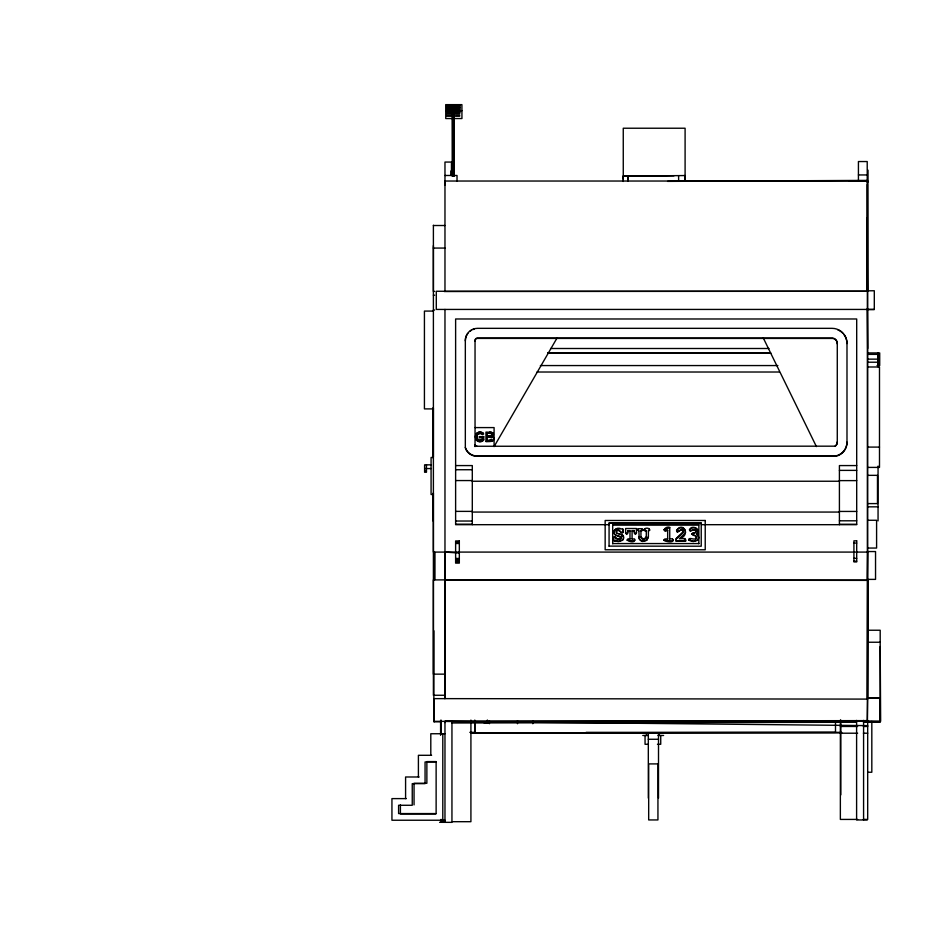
<?xml version="1.0" encoding="UTF-8"?>
<svg xmlns="http://www.w3.org/2000/svg" width="927" height="927" viewBox="0 0 927 927"><rect width="100%" height="100%" fill="white"/><g stroke="black" fill="none" stroke-linecap="round" stroke-linejoin="round"><path stroke-width="1.39" d="M433.396 579.827L433.396 674.149L444.972 674.149M433.396 552.086L433.396 493.013M433.396 456.999L433.396 408.019M433.396 245.62L433.396 291.368L434.636 291.368M867.359 552.086L434.636 552.086L434.636 579.92L444.972 579.873M444.972 185.006L444.972 182.468M444.972 722.585L444.972 721.577M444.972 309.433L444.972 580.14L867.359 580.14L867.684 551.553L875.54 551.553L875.54 579.387L867.684 579.387L867.359 721.38L879.758 721.542M445.03 184.392L444.972 183.361M685.099 180.962L685.099 128.227L623.257 128.227L623.268 181.46L623.268 176.13L628.182 176.13L628.182 181.321L628.112 176.13L685.018 175.551L685.041 177.335M867.359 721.368L867.359 720.696M867.359 580.14L867.359 184.427M867.394 699.097L867.533 580.383L444.972 579.92L444.833 698.634L867.487 699.097L867.487 580.383M867.684 697.904L880.082 698.286L879.746 722.237L867.348 722.063L867.684 697.904L867.487 699.097M451.936 722.168L451.947 721.357L451.947 822.353L439.583 822.319M623.268 176.13L623.257 178.054L623.268 176.269L628.112 176.13M475.041 341.124L475.087 340.151A2.422 2.422 0 0 1 477.173 338.065L832.747 338.088A5.191 5.18 0 0 1 837.208 342.55L837.278 343.882M628.946 176.315L628.182 176.269L673.975 175.794M475.458 436.895L475.539 435.702M837.278 441.797L837.197 443.129A4.357 4.357 0 0 1 836.826 444.357M623.547 537.475L623.477 538.61A2.99 2.978 0 0 1 622.446 540.348L618.761 541.577A6.779 6.767 0 0 1 616.258 541.113L615.47 540.337L616.258 540.696A6.779 6.767 0 0 0 618.761 541.171L622.457 539.943A2.99 2.978 0 0 0 623.477 538.205M648.39 536.524L646.988 540.221L642.701 541.495A4.635 4.635 0 0 1 640.29 540.232A5.585 5.574 0 0 1 639.236 538.854L638.854 530.615L637.556 529.56L638.309 529.004M493.813 439.549L493.871 438.807M614.056 531.229L614.103 533.28A3.465 3.465 0 0 0 615.876 535.389L621.391 537.486M685.493 532.689L685.273 530.279L682.875 528.054M698.135 531.101L696.745 534.3L698.471 536.64M623.095 531.484C622.214 536.629 619.085 527.104 616.223 531.762L616.664 533.396M627.73 532.585L626.675 534.392L625.632 532.585M636.467 532.585L635.424 534.392L634.381 532.585M646.293 536.71C646.745 540.29 640.511 540.279 640.951 536.71M492.04 434.902L491.75 433.616M689.491 530.093C691.102 523.848 702.318 529.34 696.745 534.3M692.121 534.23L692.782 532.84L695.134 532.48A1.784 1.784 0 0 0 695.98 531.472L695.459 530.325L693.697 529.838L690.128 531.078L689.491 529.688M644.138 529.966C644.045 527.533 649.769 527.544 649.676 529.966L648.39 530.615L648.39 536.93M627.197 540.221L627.95 539.259M664.149 540.221L664.902 539.259M493.419 434.311L492.84 435.736M867.51 180.244L867.359 291.368M477.115 435.215L476.953 437.729M476.953 436.072L477.393 434.578M475.539 435.829L476.177 433.917M621.461 537.451L618.599 539.085L615.887 538.112C614.01 533.118 611.82 543.152 615.47 540.742M648.297 537.451L646.258 540.406L642.701 541.078A4.635 4.635 0 0 1 641.009 540.406A5.585 5.574 0 0 1 639.236 538.448L638.854 536.524M614.056 531.635C614.369 528.344 618.772 527.359 621.241 528.935L622.805 528.853L623.095 530.325M493.813 439.421L492.874 440.904M491.913 435.203L491.936 433.836M646.235 537.266L643.616 539.085L640.997 537.162M696.444 537.672C695.134 541.495 688.309 535.806 689.039 540.36L693.211 541.577L697.243 540.499A3.708 3.708 0 0 0 698.587 537.614L698.135 535.354L696.745 533.882M678.552 531.113L677.544 531.913L676.49 530.893M676.64 530.615L678.715 528.309M623.025 532.133C620.974 534.45 619.155 527.162 616.223 531.356C615.968 535.331 624.566 532.585 623.547 537.88M627.649 533.234L626.675 533.975L625.713 533.234M636.397 533.234L635.424 533.975L634.45 533.234M689.549 529.746L691.971 527.996L694.763 527.822M664.196 529.63L669.746 527.753M614.288 530.962L615.899 529.247M692.202 533.813L695.134 532.886A1.784 1.784 0 0 0 695.98 531.878L695.899 530.441L694.717 529.549L690.534 530.742L689.572 530.093M477.393 434.693L480.163 433.036L482.782 434.693L483.674 433.906L483.037 432.967M685.227 533.048L679.271 538.772L684.995 538.552L685.609 540.279M643.025 529.989L640.951 530.615L640.951 537.115M644.219 529.549L644.891 528.993M493.28 435.03L491.171 436.49L492.33 436.791M476.177 434.045L476.721 433.21M867.208 217.984L867.359 291.263L444.23 291.518M678.831 530.928L682.04 529.989L683.326 531.067L683.35 532.411L676.073 539.062M490.557 435.945L491.913 435.076M483.732 439.804L482.179 441.298M482.353 439.421L479.34 440.534L477.115 438.332M481.901 440.012L482.353 437.741L479.375 437.857L479.375 436.652L483.732 436.652L483.732 439.931M613.628 537.405A9.131 9.108 0 0 0 613.628 540.093L614.613 540.847L615.47 540.337M680.325 538.263C690.615 535.134 683.141 521.206 676.64 530.209C676.71 536.258 681.681 524.925 683.489 531.368L676.073 538.657L676.073 541.275L685.609 541.275L685.609 539.862M476.721 433.338L479.143 431.994M492.11 439.769L487.266 440.395L487.266 436.93L492.04 437.753M695.679 539.016C698.367 536.443 694.022 534.844 692.191 534.207M613.848 537.382L615.238 537.254L616.942 539.166M491.704 435.331L487.266 436.038L487.266 433.129L490.742 433.338M483.025 440.603C480.812 442.7 476.605 441.843 475.771 438.784M620.406 539.12L621.322 538.39L621.183 536.721L615.876 534.983A3.465 3.465 0 0 1 614.103 532.863L613.975 531.959M478.239 433.72L481.658 433.535M477.417 432.77L480.186 431.901L483.037 433.094M491.831 440.001L489.676 440.395M481.368 440.209L478.726 440.232L477.37 438.958M491.611 441.391L492.307 441.067M667.66 530.476C661.264 533.025 664.868 525.574 669.746 527.347L669.746 539.178M616.675 528.9L619.989 528.796M684.219 538.958L685.54 539.618M465.331 447.486A12.039 12.016 0 0 0 476.837 455.945L836.281 455.806A14.102 14.079 0 0 0 846.988 442.156M490.789 441.519L491.611 441.264M648.39 531.02L649.607 530.383L649.363 529.213M619.873 539.329L617.73 539.41M679.85 527.892L682.017 527.834M481.183 441.519L479.05 441.553L476.71 440.325M837.208 342.897A5.191 5.18 0 0 0 832.747 338.436L477.173 338.413A2.422 2.422 0 0 0 475.087 340.487M489.514 432.225L485.957 432.098L485.957 441.553L490.789 441.391M848.703 181.228L867.359 181.032L444.972 181.032M667.567 181.379L867.035 180.394M491.159 732.793L470.974 732.909L841.623 732.886M453.141 176.13L453.164 110.672M444.972 822.353L444.972 721.357L867.684 720.615M484.056 722.886L489.421 722.875M452.075 722.979L856.49 722.272M863.489 722.26L867.684 722.249M474.775 722.944L474.798 732.99L835.505 732.353L835.494 722.307M455.203 118.54L461.947 118.54L461.913 104.647L445.713 104.647L445.748 110.672L446.872 110.672M453.036 110.672L453.685 110.672L453.79 176.13M459.838 110.672L461.947 110.672M452.469 114.855L446.71 114.855L446.71 116.246L452.469 116.246M455.354 114.855L459.676 114.855L459.676 116.246L455.354 116.246M452.503 118.54L445.748 118.54L445.748 110.672M858.425 174.948L867.22 174.948M444.972 175.481L457.023 175.481L457.023 181.055M866.965 181.796L867.684 181.796L867.684 698.112L880.187 698.112M433.396 225.516L444.972 225.516M433.396 248.065L444.972 248.065M866.965 290.846L874.3 290.742L874.3 309.525L867.684 309.525M433.396 295.192L434.636 295.192M874.3 309.433L436.293 309.433L436.293 291.263L867.359 291.263L867.208 249.49M433.396 310.047L434.636 310.047M433.396 311.078L424.427 311.078L424.427 408.9L433.396 408.9M835.482 455.945L476.837 456.293A12.039 12.016 0 0 1 465.331 447.834L465.331 340.464A12.155 12.132 0 0 1 477.486 328.332L832.064 328.332A14.925 14.89 0 0 1 846.988 343.222L846.988 442.492A14.102 14.079 0 0 1 836.281 456.154L830.094 455.945M550.568 348.494L768.993 348.494M867.684 348.494L867.359 308.506M547.602 352.932L770.65 352.932M867.684 352.932L879.711 352.932L879.711 365.562L877.035 365.562M547.753 353.245L770.696 353.245M867.684 354.369L878.251 354.369L878.251 366.988M867.684 359.143L878.251 359.143M867.684 362.214L878.251 362.214M540.371 365.562L777.892 365.562M867.684 366.988L879.491 366.988L879.491 467.405L867.684 467.405M536.988 372.017L779.364 372.017M475.041 427.59L494.091 427.59L494.091 446.594L557.034 338.031M487.266 433.257L489.641 433.257M487.266 435.91L489.34 435.91M479.375 436.779L483.732 436.779M485.957 441.426L489.838 441.426M475.041 446.258L834.543 446.177A4.357 4.357 0 0 0 837.197 442.793M867.684 447.092L879.491 447.092M433.396 457.463L431.078 457.463L431.078 494.508L433.396 494.508M431.078 464.844L424.601 464.844L424.601 472.249L426.455 472.249L426.455 464.844M455.62 465.574L472.295 465.574L472.295 524.682M856.699 465.574L839.41 465.574L839.41 524.682M424.601 468.552L431.078 468.552M455.62 469.734L472.295 469.734M839.41 470.383L856.699 470.383M424.601 471.125L426.455 471.125M867.684 475.342L877.475 475.342L877.475 503.593L867.684 503.593M455.62 480.557L472.295 480.557M839.41 480.615L856.699 480.615M472.295 481.24L839.41 481.24M867.684 506.837L878.054 506.837M455.62 511.38L472.295 511.38M839.41 511.437L856.699 511.437M472.295 512.063L839.41 512.063M867.684 520.267L876.594 520.267L876.594 548.054L867.684 548.054M839.41 520.8L856.699 520.8M455.62 521.032L472.295 521.032M609.074 546.212L609.074 523.013L701.229 523.013L701.229 546.212L609.074 546.119M609.074 523.095L701.229 523.095M455.62 524.184L472.295 524.184M839.41 524.265L856.699 524.265M609.074 524.682L455.62 524.682L455.62 318.981L856.699 318.981L856.699 524.682L701.229 524.682M612.712 524.856L698.854 524.856M627.73 531.02L629.989 531.02M632.087 531.02L634.381 531.02M640.951 531.02C648.46 528.911 633.442 526.988 638.854 531.02M646.293 531.02L644.462 530.731L644.138 529.56M629.989 538.772C621.484 539.491 635.876 544.694 634.566 539.479M632.087 538.772L634.566 539.062L634.891 540.232L633.489 540.858L627.278 540.244M667.66 538.772C655.574 539.977 676.64 544.763 672.504 539.259M669.746 538.772L672.504 538.854L673.257 540.232L671.866 540.858L664.23 540.244M676.073 540.858L685.609 540.858M455.62 541.727L459.328 541.727M455.62 542.469L459.328 542.469M853.918 543.071L856.699 543.071M455.62 543.465L459.328 543.465M612.712 543.558L698.854 543.558M853.918 558.332L856.699 558.332M455.62 558.448L459.328 558.517M455.62 559.862L459.328 559.862M455.62 560.499L459.328 560.499M853.918 561.171L856.699 561.171M455.62 561.298L459.328 561.298M455.62 562.063L459.328 562.063M867.684 630.233L880.187 630.233L880.187 722.04L867.684 722.04M867.684 642.237L880.187 642.237M880.187 646.548L880.65 721.264L433.859 721.357M444.972 695.262L433.396 695.262L433.396 225.238M433.859 698.634L444.972 698.634L444.972 552.086L459.328 553.037M863.616 721.391L867.359 721.391M440.939 721.785L433.859 721.785L433.859 630.766M840.36 726.467L857.614 726.467M863.373 726.467L867.684 726.467M469.804 732.353L475.412 732.353M586.107 732.353L841.658 732.353M840.36 733.211L857.649 733.211M863.385 733.211L867.684 733.211M444.972 733.744L430.8 733.744L430.8 755.296M642.77 735.482L648.344 735.482M657.915 735.482L663.605 735.482M648.321 739.271L658.506 739.271M648.344 744.288L645.053 744.288L645.053 735.482M657.452 744.288L660.731 744.288L660.731 735.482M431.611 755.296L418.401 755.296L418.401 776.988M436.061 761.588L426.872 761.588L426.872 783.269L414.045 783.269L414.045 804.903M867.684 772.249L871.82 772.249L871.82 721.426M419.155 776.988L405.586 776.988L405.586 798.611M406.397 798.611L391.936 798.611L391.936 820.233L444.972 820.233M435.852 813.952L400.406 813.952L400.406 804.903M857.614 819.422L840.36 819.422L840.36 720.094M863.373 819.422L867.684 819.422L867.684 720.36M867.22 819.978L856.606 819.943L856.606 720.395M445.366 821.693L441.101 821.693L441.101 819.364M452.457 821.693L470.916 821.693L470.916 720.07M444.972 721.357L867.684 725.621M489.514 432.098L490.453 432.26M477.092 446.258L476.594 446.223A2.317 2.306 0 0 1 475.099 445.458L474.705 444.844L475.041 445.76A2.317 2.306 0 0 0 475.887 446.374M489.352 437.046L491.692 437.498M480.186 432.028L482.225 432.515M641.704 528.923L643.106 529.966M490.453 432.133L491.936 432.527M619.074 534.091L620.487 534.427M491.264 432.237L492.886 433.071M490.742 433.21L491.495 433.569M690.511 538.935L689.167 539.05L689.039 540.36M695.598 528.031L698.054 530.765M492.33 436.663L493.176 437.312M621.542 534.786L623.396 536.849M622.469 529.016L623.025 529.688M492.469 432.642L493.187 433.454M492.793 436.895L493.697 438.031M689.039 539.943L693.211 541.171L697.243 540.082A3.708 3.708 0 0 0 698.587 537.208M475.099 445.806L474.705 445.18L475.041 446.096M644.219 529.989L646.293 530.615L646.293 537.115M816.409 446.594L763.315 338.031M476.165 439.734L475.539 437.834M493.187 433.326L493.361 433.906M476.953 437.602L477.115 438.459M696.501 537.672C696.64 534.624 692.063 536.397 692.121 533.813M664.138 529.595L665.122 530.684L667.66 530.07L667.66 539.178M493.361 433.778L493.419 434.439M493.836 438.332L493.871 438.923M475.458 436.779L475.539 437.961M685.018 175.551L685.076 181.217M678.599 175.609L678.645 180.8M867.359 183.372L867.684 290.846M454.056 111.599L454.16 176.13M452.666 111.599L452.782 176.13M452.133 111.599L452.237 176.13M447.486 110.684L447.486 111.611M878.054 352.932L878.054 365.562M878.054 466.096L878.054 520.904M868.031 170.128L868.031 182.028M867.22 182.318L867.22 161.541L858.425 161.541L858.425 181.089M863.582 720.395L863.582 819.978M840.824 720.094L840.824 794.879M837.278 343.546L837.278 442.133M698.854 543.813L698.854 524.601L612.712 524.601L612.712 543.813M658.97 732.712L658.97 735.482M658.506 733.095L658.506 798.112M648.321 733.095L648.321 798.112M646.467 732.712L646.467 735.482M636.467 532.99L636.467 528.517L625.632 528.506L625.632 532.99M634.381 532.99L634.381 530.615L632.087 530.615L632.087 539.178M629.989 539.178L629.989 530.615L627.73 530.615L627.73 532.99M623.095 529.92L623.095 531.889M532.793 720.824L532.793 723.732M517.509 720.789L517.509 723.732M489.421 720.789L489.421 723.674M487.347 720.024L487.347 722.898M475.041 340.777L475.041 446.594M474.798 720.07L474.798 732.99M451.461 175.481L451.461 162.063L444.972 162.063L444.972 291.263M450.997 170.904L450.997 175.446M442.793 733.744L442.793 820.233M441.055 720.07L441.101 734.254M440.592 720.464L440.592 735.32M434.636 552.086L434.636 579.873M434.23 698.634L434.23 721.785M432.979 407.81L432.979 457.66M432.979 493.442L432.979 520.904M465.331 340.812A12.155 12.132 0 0 1 467.845 333.419M470.093 331.182A12.155 12.132 0 0 1 471.414 330.302M472.84 329.595A12.155 12.132 0 0 1 474.346 329.085M837.776 329.815A14.925 14.89 0 0 1 842.62 333.036M843.906 334.508A14.925 14.89 0 0 1 846.988 343.569M836.513 444.914A4.357 4.357 0 0 1 835.123 446.235M459.247 110.661L447.324 110.684L447.324 111.611L459.247 111.588L459.247 110.661M459.977 105.759L447.011 105.759L447.011 107.15L459.977 107.15L459.977 105.759M459.919 107.938L446.953 107.938L446.953 109.328L459.919 109.328L459.919 107.938M459.838 110.093L446.872 110.093L446.872 111.483L459.838 111.483L459.838 110.093M459.804 111.993L446.837 111.993L446.837 113.384L459.804 113.384L459.804 111.993M705.227 520.476L605.157 520.476L605.157 549.781L705.227 549.781L705.227 520.476M459.328 540.951L455.62 540.951L455.62 563.118L459.328 563.118L459.328 540.951M856.699 540.835L853.918 540.835L853.918 561.936L856.699 561.936L856.699 540.835M459.328 543.106L455.62 543.106L459.328 543.199M436.13 761.959L425.064 761.959L425.064 783.651L412.248 783.651L412.248 805.273L398.598 805.273L398.598 813.57L436.13 813.57L436.13 761.959M657.938 763.906L648.68 763.906L648.68 819.943L657.938 819.943L657.938 763.906"/></g></svg>
